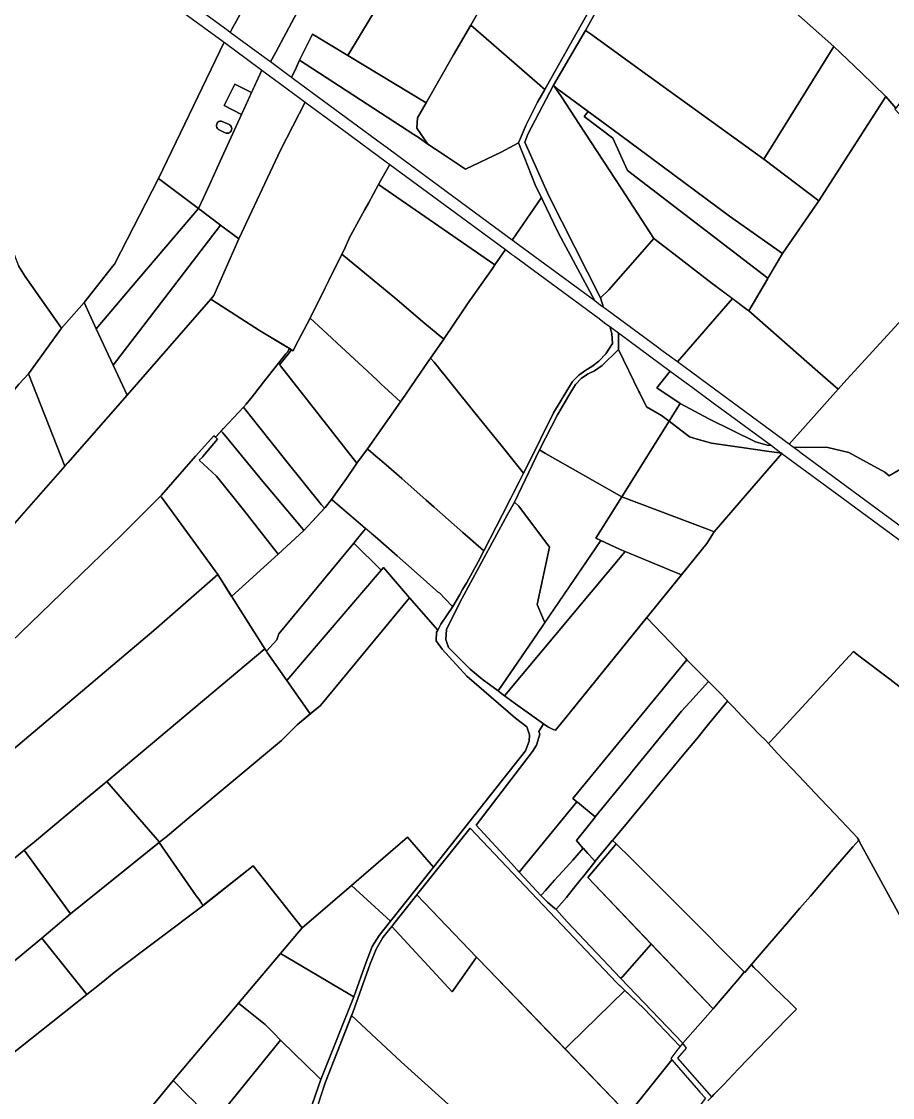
# Model space of a CAD drawing. Header units: metres. Extents: x 3 to 1005126, y 39 to 4383651.
# Drawn here: x 492445 to 493042, y 4368469 to 4369207 of the extents above; entities that cross this region are included whole.
import ezdxf

# ---------------------------------------------------------------- set-up
doc = ezdxf.new("R2010")
doc.units = ezdxf.units.M
doc.header["$MEASUREMENT"] = 0
doc.layers.add('TM_Llucmajor', color=7, linetype='Continuous')

msp = doc.modelspace()

# ---------------------------------------------------------------- linework, layer by layer
at = {"layer": 'TM_Llucmajor', "linetype": 'Continuous', "flags": 128}
for points in [[(492614.36, 4369180.42), (492588.05, 4369199.8), (492589.18, 4369201.87), (492596.64, 4369215.52), (492633.71, 4369283.35), (492637.59, 4369290.44), (492652.64, 4369317.12), (492668.05, 4369344.42), (492680.99, 4369340.42), (492689.29, 4369336.83), (492700.14, 4369329.81), (492632.03, 4369209.72), (492619.36, 4369186.29), (492615.66, 4369179.46), (492614.36, 4369180.42)], [(493044.75, 4369147.82), (493037.84, 4369155.83), (493021.08, 4369171.93), (493002.17, 4369190.1), (492903.65, 4369277.63), (492891.74, 4369288.21), (492884.36, 4369294.17), (492917.33, 4369345.33), (492917.63, 4369345.79), (492919.4, 4369349.07), (492949.66, 4369347.96), (493000.48, 4369346.68), (493038.32, 4369305.15), (493090.74, 4369245.09), (493108.06, 4369225.82), (493107.1, 4369224.55), (493107.04, 4369224.62), (493106.98, 4369224.69), (493093.36, 4369207.91), (493077.43, 4369188.22), (493075.83, 4369186.25), (493064.03, 4369171.77), (493051.46, 4369156.37), (493044.75, 4369147.82)], [(492628.49, 4369170.01), (492615.66, 4369179.46), (492619.36, 4369186.29), (492632.03, 4369209.72), (492700.14, 4369329.81), (492736.32, 4369297.57), (492736.86, 4369297.18), (492732.95, 4369290.68), (492716.09, 4369262.65), (492668.82, 4369183.99), (492644.44, 4369198.51), (492635.62, 4369180.68), (492633.2, 4369175.55), (492630.04, 4369168.87), (492628.49, 4369170.01)], [(492552.76, 4369225.8), (492548.92, 4369228.63), (492549.01, 4369228.77), (492572.57, 4369262.94), (492595.61, 4369300.69), (492637.59, 4369290.44), (492633.71, 4369283.35), (492596.64, 4369215.52), (492589.18, 4369201.87), (492588.05, 4369199.8), (492586.72, 4369200.78), (492552.76, 4369225.8)], [(492722.4, 4369151.33), (492668.82, 4369183.99), (492716.09, 4369262.65), (492732.95, 4369290.68), (492736.86, 4369297.18), (492768.08, 4369272.04), (492783.56, 4369258.62), (492783.95, 4369258.26), (492766.74, 4369228.36), (492761.65, 4369219.52), (492753.19, 4369204.83), (492741.35, 4369184.26), (492722.4, 4369151.33)], [(492835.14, 4369198.74), (492831.81, 4369201.15), (492862.1, 4369255.61), (492884.36, 4369294.17), (492891.74, 4369288.21), (492903.65, 4369277.63), (493002.17, 4369190.1), (492954.15, 4369112.69), (492872.78, 4369171.53), (492835.14, 4369198.74)], [(492803.85, 4369160.6), (492753.19, 4369204.83), (492761.65, 4369219.52), (492766.74, 4369228.36), (492783.95, 4369258.26), (492833.55, 4369213.42), (492824.99, 4369198.19), (492803.85, 4369160.6)], [(492716.02, 4369134.11), (492716.57, 4369141.2), (492722.4, 4369151.33), (492741.35, 4369184.26), (492753.19, 4369204.83), (492803.85, 4369160.6), (492798.91, 4369151.81), (492790.99, 4369136.43), (492785.82, 4369124.09), (492773.84, 4369117.67), (492749.37, 4369105.9), (492728.91, 4369119.63), (492723.73, 4369123.19), (492716.02, 4369134.11)], [(492716.02, 4369134.11), (492723.73, 4369123.19), (492717.81, 4369127.26), (492717.63, 4369127.38), (492714, 4369129.73), (492635.62, 4369180.68), (492644.44, 4369198.51), (492668.82, 4369183.99), (492722.4, 4369151.33), (492716.57, 4369141.2), (492716.02, 4369134.11)], [(492967.06, 4369048.18), (492930.7, 4369073.81), (492868.36, 4369119.89), (492850.78, 4369132.88), (492813.84, 4369160.17), (492809.94, 4369163.46), (492831.81, 4369201.15), (492835.14, 4369198.74), (492872.78, 4369171.53), (492954.15, 4369112.69), (492991.85, 4369084.25), (492967.06, 4369048.18)], [(492595.9, 4369143.53), (492581.2, 4369111.45), (492576.98, 4369102.29), (492573.75, 4369095.25), (492569.66, 4369086.32), (492566.26, 4369078.9), (492538.81, 4369099.44), (492583.84, 4369192.97), (492608.86, 4369174.54), (492609.8, 4369173.85), (492602.73, 4369158.42), (492591.12, 4369164.22), (492583.8, 4369149.57), (492595.9, 4369143.53)], [(492991.85, 4369084.25), (492954.15, 4369112.69), (493002.17, 4369190.1), (493021.08, 4369171.93), (493037.84, 4369155.83), (492991.85, 4369084.25)], [(492781.41, 4369057.34), (492760.73, 4369072.57), (492696.89, 4369119.61), (492696.02, 4369120.25), (492692.63, 4369122.75), (492691.74, 4369123.41), (492632.27, 4369167.22), (492630.04, 4369168.87), (492633.2, 4369175.55), (492635.62, 4369180.68), (492714, 4369129.73), (492717.63, 4369127.38), (492717.81, 4369127.26), (492723.73, 4369123.19), (492728.91, 4369119.63), (492749.37, 4369105.9), (492773.84, 4369117.67), (492785.82, 4369124.09), (492786.08, 4369123.45), (492787.49, 4369119.91), (492787.67, 4369119.46), (492789.7, 4369114.4), (492797.38, 4369095.19), (492801.55, 4369086.47), (492781.41, 4369057.34)], [(492581.4, 4369067.56), (492566.26, 4369078.9), (492569.66, 4369086.32), (492573.75, 4369095.25), (492576.98, 4369102.29), (492581.2, 4369111.45), (492609.8, 4369173.85), (492635.89, 4369154.62), (492639.56, 4369151.91), (492622.65, 4369118.92), (492594, 4369058.13), (492592.22, 4369059.46), (492581.4, 4369067.56)], [(492595.9, 4369143.53), (492583.8, 4369149.57), (492591.12, 4369164.22), (492602.73, 4369158.42), (492595.9, 4369143.53)], [(492842.02, 4369017.64), (492806.54, 4369087.68), (492790.1, 4369124.52), (492792.2, 4369129.96), (492809.94, 4369163.46), (492815.72, 4369154.79), (492827.16, 4369137.34), (492856.64, 4369092.31), (492878.8, 4369058.47), (492870.77, 4369049.32), (492847.82, 4369023.15), (492842.02, 4369017.64)], [(492850.65, 4369127.1), (492860.52, 4369104.95), (492956.99, 4369031.16), (492956.66, 4369030.6), (492943.76, 4369008.79), (492942.57, 4369009.68), (492918.64, 4369027.5), (492892.34, 4369047.94), (492878.8, 4369058.47), (492856.64, 4369092.31), (492827.16, 4369137.34), (492815.72, 4369154.79), (492809.94, 4369163.46), (492813.84, 4369160.17), (492833.66, 4369145.53), (492830.95, 4369141.97), (492850.65, 4369127.1)], [(492576.81, 4369019.27), (492594, 4369058.13), (492622.65, 4369118.92), (492639.56, 4369151.91), (492662.56, 4369134.97), (492665, 4369133.17), (492695.05, 4369111.03), (492697.55, 4369109.19), (492691.13, 4369097.87), (492689.7, 4369095.35), (492682.86, 4369082.72), (492680.41, 4369078.2), (492669.54, 4369058.14), (492669.4, 4369057.87), (492665.93, 4369050.1), (492655.7, 4369029.58), (492653.15, 4369024.44), (492642.83, 4369003.72), (492632.92, 4368984.74), (492631.19, 4368981.44), (492628.12, 4368983.3), (492608.08, 4368995.38), (492575.52, 4369016.35), (492574.71, 4369016.87), (492576.81, 4369019.27)], [(493112.23, 4369071.77), (493011.08, 4368961.61), (493005.14, 4368954.97), (492991.19, 4368967.2), (492943.76, 4369008.79), (492967.06, 4369048.18), (492991.85, 4369084.25), (493037.84, 4369155.83), (493044.75, 4369147.82), (493044.13, 4369147.02), (493047.18, 4369143.69), (493058.05, 4369131.71), (493074.39, 4369113.4), (493091.74, 4369093.84), (493106.95, 4369077.46), (493112.23, 4369071.77)], [(492850.65, 4369127.1), (492830.95, 4369141.97), (492833.66, 4369145.53), (492850.78, 4369132.88), (492868.36, 4369119.89), (492930.7, 4369073.81), (492967.06, 4369048.18), (492956.99, 4369031.16), (492860.52, 4369104.95), (492850.65, 4369127.1)], [(492582.58, 4369138.7), (492587.22, 4369136.65), (492587.61, 4369136.45), (492588.22, 4369135.94), (492588.7, 4369135.29), (492589, 4369134.55), (492589.1, 4369133.76), (492589.01, 4369132.96), (492588.73, 4369132.23), (492588.72, 4369132.21), (492588.25, 4369131.56), (492587.64, 4369131.04), (492586.92, 4369130.7), (492586.14, 4369130.54), (492585.34, 4369130.58), (492584.57, 4369130.81), (492580.09, 4369133.22), (492579.8, 4369133.41), (492579.24, 4369133.95), (492578.83, 4369134.62), (492578.61, 4369135.36), (492578.59, 4369136.14), (492578.76, 4369136.9), (492579.09, 4369137.54), (492579.12, 4369137.58), (492579.65, 4369138.16), (492580.3, 4369138.58), (492581.04, 4369138.82), (492581.82, 4369138.86), (492582.58, 4369138.7)], [(492582.58, 4369138.7), (492581.82, 4369138.86), (492581.04, 4369138.82), (492580.3, 4369138.58), (492579.65, 4369138.16), (492579.12, 4369137.58), (492579.09, 4369137.54), (492578.76, 4369136.9), (492578.59, 4369136.14), (492578.61, 4369135.36), (492578.83, 4369134.62), (492579.24, 4369133.95), (492579.8, 4369133.41), (492580.09, 4369133.22), (492584.57, 4369130.81), (492585.34, 4369130.58), (492586.14, 4369130.54), (492586.92, 4369130.7), (492587.64, 4369131.04), (492588.25, 4369131.56), (492588.72, 4369132.21), (492588.73, 4369132.23), (492589.01, 4369132.96), (492589.1, 4369133.76), (492589, 4369134.55), (492588.7, 4369135.29), (492588.22, 4369135.94), (492587.61, 4369136.45), (492587.22, 4369136.65), (492582.58, 4369138.7)], [(492769.68, 4369040.33), (492712, 4369080.01), (492689.7, 4369095.35), (492691.13, 4369097.87), (492697.55, 4369109.19), (492776.85, 4369050.76), (492769.68, 4369040.33)], [(492496.13, 4368996.49), (492487.76, 4369014.55), (492507.37, 4369039.15), (492508.71, 4369040.82), (492538.81, 4369099.44), (492566.26, 4369078.9), (492520.11, 4369024.66), (492496.13, 4368996.49)], [(492665.93, 4369050.1), (492669.4, 4369057.87), (492669.54, 4369058.14), (492680.41, 4369078.2), (492682.86, 4369082.72), (492689.7, 4369095.35), (492712, 4369080.01), (492769.68, 4369040.33), (492768, 4369037.84), (492750.93, 4369013.46), (492747.13, 4369008.05), (492735.27, 4368990.46), (492734.54, 4368989.24), (492720.16, 4369001.11), (492702.35, 4369016.44), (492664.73, 4369047.71), (492665.93, 4369050.1)], [(492802.48, 4369084.54), (492810.14, 4369068.56), (492813.25, 4369062.06), (492838.14, 4369015.53), (492783.33, 4369055.92), (492783.09, 4369056.1), (492781.41, 4369057.34), (492801.55, 4369086.47), (492802.48, 4369084.54)], [(492507.72, 4368971.44), (492496.13, 4368996.49), (492520.11, 4369024.66), (492566.26, 4369078.9), (492581.4, 4369067.56), (492537.92, 4369010.83), (492507.72, 4368971.44)], [(493113.72, 4369072.98), (493197.33, 4368987.8), (493094.36, 4368927.41), (493040.19, 4368895.64), (493037.15, 4368898.02), (493012.52, 4368911.65), (492998.17, 4368914.93), (492974.25, 4368915.26), (492972.78, 4368916.34), (492971.43, 4368917.34), (493005.14, 4368954.97), (493011.08, 4368961.61), (493112.23, 4369071.77), (493112.38, 4369071.61), (493113.72, 4369072.98)], [(492359.06, 4368864.76), (492331.46, 4368834.17), (492331.25, 4368836.18), (492331.06, 4368838.04), (492327.01, 4368871.65), (492323.08, 4368887.57), (492318.04, 4368906.6), (492310.47, 4368925.69), (492309.55, 4368927.44), (492301.77, 4368948.2), (492297.56, 4368957.01), (492437.23, 4369063.83), (492437.28, 4369063.35), (492439.76, 4369047.42), (492442.7, 4369039.64), (492447.34, 4369032.24), (492472.39, 4368996.85), (492449.58, 4368965.45), (492443.14, 4368958.46), (492438.05, 4368952.31), (492359.06, 4368864.76)], [(492517.28, 4368950.91), (492507.72, 4368971.44), (492537.92, 4369010.83), (492581.4, 4369067.56), (492592.22, 4369059.46), (492594, 4369058.13), (492576.81, 4369019.27), (492574.71, 4369016.87), (492517.28, 4368950.91)], [(492918.64, 4369027.5), (492932.56, 4369017.13), (492894.9, 4368973.72), (492883.48, 4368982.13), (492882.04, 4368983.19), (492845.53, 4369010.09), (492844.26, 4369011.02), (492842.02, 4369017.64), (492847.82, 4369023.15), (492870.77, 4369049.32), (492878.8, 4369058.47), (492892.34, 4369047.94), (492918.64, 4369027.5)], [(492734.54, 4368989.24), (492725.55, 4368976.39), (492718.87, 4368966.6), (492708.64, 4368951.61), (492704.99, 4368946.26), (492693.95, 4368956.46), (492691.93, 4368958.31), (492689.31, 4368960.74), (492688.85, 4368961.17), (492679, 4368970.27), (492661.34, 4368986.6), (492657.52, 4368990.14), (492642.83, 4369003.72), (492653.15, 4369024.44), (492655.7, 4369029.58), (492664.73, 4369047.71), (492702.35, 4369016.44), (492720.16, 4369001.11), (492734.54, 4368989.24)], [(492792.29, 4368903.22), (492789.32, 4368897.41), (492774.61, 4368915.63), (492754.93, 4368940.02), (492727.88, 4368973.52), (492725.55, 4368976.39), (492734.54, 4368989.24), (492735.27, 4368990.46), (492747.13, 4369008.05), (492750.93, 4369013.46), (492768, 4369037.84), (492769.68, 4369040.33), (492776.85, 4369050.76), (492780.94, 4369047.75), (492781.6, 4369047.26), (492783.07, 4369046.18), (492841.13, 4369003.41), (492844.89, 4369000.64), (492848.44, 4368998.03), (492849.95, 4368993.15), (492850.44, 4368986.31), (492845.85, 4368979.19), (492840.9, 4368974.17), (492836.21, 4368970.55), (492832.15, 4368968.18), (492827.24, 4368964.71), (492822.96, 4368960.25), (492809.8, 4368938.78), (492792.29, 4368903.22)], [(492449.58, 4368965.45), (492472.39, 4368996.85), (492487.76, 4369014.55), (492496.13, 4368996.49), (492507.72, 4368971.44), (492517.28, 4368950.91), (492476.55, 4368904.5), (492474.53, 4368902.2), (492449.58, 4368965.45)], [(492971.43, 4368917.34), (492911.73, 4368961.33), (492909.75, 4368962.78), (492894.9, 4368973.72), (492932.56, 4369017.13), (492942.57, 4369009.68), (492943.76, 4369008.79), (492991.19, 4368967.2), (493005.14, 4368954.97), (492971.43, 4368917.34)], [(492682.18, 4368914), (492674.96, 4368904.2), (492622.5, 4368970.94), (492622.23, 4368971.3), (492621.85, 4368971.78), (492627.82, 4368979.14), (492628.73, 4368980.26), (492629.7, 4368981.45), (492630.18, 4368982.05), (492631.19, 4368981.44), (492632.92, 4368984.74), (492642.83, 4369003.72), (492657.52, 4368990.14), (492661.34, 4368986.6), (492679, 4368970.27), (492688.85, 4368961.17), (492689.31, 4368960.74), (492691.93, 4368958.31), (492693.95, 4368956.46), (492704.99, 4368946.26), (492682.18, 4368914)], [(492896.73, 4368945.26), (492891.76, 4368937.25), (492889.23, 4368933.17), (492883.98, 4368936.89), (492873.58, 4368942.81), (492868.99, 4368952.2), (492868.4, 4368953.43), (492854.36, 4368982.2), (492854.34, 4368993.67), (492889.88, 4368967.48), (492880.72, 4368955.96), (492896.73, 4368945.26)], [(492653.29, 4368873.97), (492652.71, 4368873.34), (492650.54, 4368875.97), (492627.14, 4368904.94), (492607.4, 4368929.74), (492598.72, 4368940.65), (492597.59, 4368942.01), (492597.06, 4368942.71), (492599.03, 4368944.83), (492603.09, 4368949.88), (492612.44, 4368961.83), (492618.67, 4368969.58), (492626.2, 4368979.3), (492627.35, 4368980.48), (492628.63, 4368982.99), (492630.18, 4368982.05), (492629.7, 4368981.45), (492628.73, 4368980.26), (492621.85, 4368971.78), (492622.23, 4368971.3), (492622.5, 4368970.94), (492674.96, 4368904.2), (492673.44, 4368902.13), (492667.8, 4368893.67), (492662.65, 4368886.54), (492657.56, 4368879.46), (492653.29, 4368873.97)], [(492804.39, 4368910.99), (492800.22, 4368913.37), (492812.51, 4368937.38), (492820.38, 4368950.64), (492825, 4368958.15), (492829.14, 4368962.51), (492833.55, 4368965.59), (492837.88, 4368967.54), (492843.21, 4368971.25), (492854.36, 4368982.2), (492868.4, 4368953.43), (492868.99, 4368952.2), (492873.58, 4368942.81), (492883.98, 4368936.89), (492889.23, 4368933.17), (492856.73, 4368881.22), (492804.39, 4368910.99)], [(492704.99, 4368946.26), (492708.64, 4368951.61), (492718.87, 4368966.6), (492725.55, 4368976.39), (492727.88, 4368973.52), (492754.93, 4368940.02), (492774.61, 4368915.63), (492789.32, 4368897.41), (492774.77, 4368868.96), (492762.08, 4368844.21), (492761.83, 4368844.43), (492747.56, 4368856.81), (492727.97, 4368874.01), (492722.58, 4368878.84), (492705.71, 4368893.73), (492694.96, 4368903.22), (492687.97, 4368909.11), (492682.61, 4368913.64), (492682.18, 4368914), (492704.99, 4368946.26)], [(492904.05, 4368957.05), (492921.29, 4368944.35), (492921.96, 4368943.85), (492959.34, 4368916.3), (492956.44, 4368916.55), (492948.43, 4368919.01), (492916.53, 4368934.67), (492896.73, 4368945.26), (492880.72, 4368955.96), (492889.88, 4368967.48), (492903.38, 4368957.54), (492904.05, 4368957.05)], [(492474.53, 4368902.2), (492444.36, 4368867.83), (492437.25, 4368859.73), (492414.72, 4368880.89), (492411.21, 4368920.98), (492411.08, 4368922.42), (492438.05, 4368952.31), (492443.14, 4368958.46), (492449.58, 4368965.45), (492474.53, 4368902.2)], [(492916.53, 4368934.67), (492948.43, 4368919.01), (492956.44, 4368916.55), (492959.34, 4368916.3), (492965.92, 4368911.46), (492966.44, 4368911.08), (492957.79, 4368912.3), (492937.4, 4368915.19), (492918.24, 4368917.89), (492914.98, 4368918.84), (492908.32, 4368920.78), (492903.27, 4368922.25), (492889.23, 4368933.17), (492891.76, 4368937.25), (492896.73, 4368945.26), (492916.53, 4368934.67)], [(492597.59, 4368942.01), (492598.72, 4368940.65), (492607.4, 4368929.74), (492627.14, 4368904.94), (492650.54, 4368875.97), (492652.71, 4368873.34), (492638.58, 4368858.12), (492637.12, 4368859.97), (492619.14, 4368881.34), (492610.4, 4368891.75), (492585.25, 4368922.32), (492583.84, 4368924.04), (492582.9, 4368925.13), (492581.85, 4368926.29), (492583.44, 4368928), (492583.46, 4368928.03), (492597.06, 4368942.71), (492597.59, 4368942.01)], [(492915.57, 4368858.97), (492856.73, 4368881.22), (492889.23, 4368933.17), (492903.27, 4368922.25), (492908.32, 4368920.78), (492914.98, 4368918.84), (492918.24, 4368917.89), (492937.4, 4368915.19), (492957.79, 4368912.3), (492966.44, 4368911.08), (492966.58, 4368910.98), (492938.61, 4368878.56), (492920.19, 4368857.22), (492915.57, 4368858.97)], [(492589.03, 4368812.85), (492579.53, 4368827.83), (492540.8, 4368881.04), (492540.33, 4368881.68), (492540.88, 4368882.22), (492564.35, 4368908.99), (492576.71, 4368923.08), (492579.32, 4368920.8), (492569.36, 4368908.77), (492569.32, 4368908.73), (492566.82, 4368906.4), (492578.53, 4368895.42), (492597.17, 4368872.16), (492620.84, 4368841.91), (492589.03, 4368812.85)], [(492579.32, 4368920.8), (492577.91, 4368922.03), (492581.85, 4368926.29), (492582.9, 4368925.13), (492583.84, 4368924.04), (492585.25, 4368922.32), (492610.4, 4368891.75), (492619.14, 4368881.34), (492637.12, 4368859.97), (492638.58, 4368858.12), (492620.84, 4368841.91), (492597.17, 4368872.16), (492578.53, 4368895.42), (492566.82, 4368906.4), (492569.32, 4368908.73), (492569.36, 4368908.77), (492579.32, 4368920.8)], [(493124.9, 4368812.8), (493127.21, 4368811.1), (493123.26, 4368805.46), (493121.51, 4368806.75), (493118.03, 4368809.32), (493082.51, 4368835.5), (493077.51, 4368839.19), (493076.37, 4368840.03), (492979.88, 4368911.11), (492978.55, 4368912.09), (492977.41, 4368912.93), (492974.25, 4368915.26), (492998.17, 4368914.93), (493012.52, 4368911.65), (493037.15, 4368898.02), (493040.19, 4368895.64), (493046.91, 4368899.58), (493074.53, 4368849.78), (493076.02, 4368846.47), (493123, 4368810.93), (493124.9, 4368812.8)], [(492687.97, 4368909.11), (492694.96, 4368903.22), (492705.71, 4368893.73), (492722.58, 4368878.84), (492727.97, 4368874.01), (492747.56, 4368856.81), (492761.83, 4368844.43), (492762.08, 4368844.21), (492758.26, 4368836.51), (492750.45, 4368822.32), (492747.48, 4368817.52), (492745.46, 4368813.75), (492740.69, 4368805.86), (492740.21, 4368806.37), (492731.4, 4368815.67), (492731.09, 4368815.38), (492714.26, 4368830.41), (492702.55, 4368840.68), (492687.48, 4368853.89), (492685.32, 4368855.79), (492679.5, 4368860.72), (492679.15, 4368861.02), (492658.2, 4368878.92), (492657.56, 4368879.46), (492662.65, 4368886.54), (492667.8, 4368893.67), (492673.44, 4368902.13), (492674.96, 4368904.2), (492682.18, 4368914), (492682.61, 4368913.64), (492687.97, 4368909.11)], [(492803.39, 4368795.94), (492798.55, 4368807.27), (492807.08, 4368846.59), (492785.96, 4368874.86), (492783.09, 4368877.6), (492800.22, 4368913.37), (492804.39, 4368910.99), (492856.73, 4368881.22), (492838.91, 4368852.73), (492842.25, 4368851.22), (492803.83, 4368794.91), (492803.39, 4368795.94)], [(492359.65, 4368642.22), (492351.2, 4368666.74), (492349.78, 4368673.98), (492346.89, 4368694.48), (492347.69, 4368695.17), (492401.71, 4368747.16), (492402.05, 4368747.49), (492407.54, 4368752.62), (492409.72, 4368754.65), (492513.49, 4368854.9), (492540.33, 4368881.68), (492540.8, 4368881.04), (492579.53, 4368827.83), (492535.59, 4368789.43), (492470.42, 4368734.47), (492436.51, 4368705.88), (492396.13, 4368671.83), (492359.65, 4368642.22)], [(492679.15, 4368861.02), (492679.5, 4368860.72), (492681.05, 4368859.41), (492680.97, 4368859.3), (492676.3, 4368853.64), (492672.83, 4368849.44), (492672.78, 4368849.38), (492621.48, 4368787.18), (492620.07, 4368783.13), (492612.89, 4368775.3), (492611.89, 4368776.86), (492589.41, 4368812.26), (492589.03, 4368812.85), (492620.84, 4368841.91), (492638.58, 4368858.12), (492653.29, 4368873.97), (492657.56, 4368879.46), (492658.2, 4368878.92), (492679.15, 4368861.02)], [(492761, 4368756.05), (492752.71, 4368763.06), (492737.84, 4368777.88), (492736.05, 4368783.41), (492736.54, 4368790.24), (492745.53, 4368808.73), (492778.34, 4368868.96), (492783.09, 4368877.6), (492785.96, 4368874.86), (492807.08, 4368846.59), (492798.55, 4368807.27), (492803.39, 4368795.94), (492803.83, 4368794.91), (492795.81, 4368783.15), (492771.82, 4368748), (492761, 4368756.05)], [(492920.19, 4368857.22), (492915.01, 4368849.14), (492897.68, 4368827.78), (492896.57, 4368828.24), (492856.7, 4368844.67), (492855.1, 4368845.4), (492838.91, 4368852.73), (492856.73, 4368881.22), (492915.57, 4368858.97), (492920.19, 4368857.22)], [(492740.21, 4368806.37), (492740.69, 4368805.86), (492732.56, 4368793.81), (492730.44, 4368789.76), (492711.16, 4368812), (492693.24, 4368832.66), (492691.63, 4368830.78), (492672.83, 4368849.44), (492674.53, 4368851.5), (492680.97, 4368859.3), (492681.05, 4368859.41), (492685.32, 4368855.79), (492687.48, 4368853.89), (492702.55, 4368840.68), (492714.26, 4368830.41), (492731.09, 4368815.38), (492731.4, 4368815.67), (492740.21, 4368806.37)], [(492620.07, 4368783.13), (492621.48, 4368787.18), (492672.78, 4368849.38), (492672.83, 4368849.44), (492691.63, 4368830.78), (492626.95, 4368755.15), (492613.41, 4368774.48), (492612.89, 4368775.3), (492620.07, 4368783.13)], [(492856.7, 4368844.67), (492858.96, 4368843.74), (492776.25, 4368744.72), (492774.35, 4368746.08), (492771.82, 4368748), (492795.81, 4368783.15), (492842.25, 4368851.22), (492855.1, 4368845.4), (492856.7, 4368844.67)], [(492858.96, 4368843.74), (492896.57, 4368828.24), (492897.68, 4368827.78), (492875.97, 4368801.02), (492817.52, 4368728.96), (492811.13, 4368721.08), (492809.73, 4368721.69), (492805.95, 4368723.34), (492803.04, 4368725.42), (492783.87, 4368739.23), (492776.25, 4368744.72), (492858.96, 4368843.74)], [(492535.59, 4368789.43), (492579.53, 4368827.83), (492589.41, 4368812.26), (492611.89, 4368776.86), (492503.31, 4368686.01), (492487.44, 4368672.73), (492453.82, 4368644.6), (492446.79, 4368638.72), (492381.88, 4368585.42), (492367.75, 4368620.3), (492361.39, 4368637.18), (492359.65, 4368642.22), (492396.13, 4368671.83), (492436.51, 4368705.88), (492470.42, 4368734.47), (492535.59, 4368789.43)], [(492711.16, 4368812), (492650.03, 4368738.08), (492643, 4368732.24), (492642.39, 4368733.11), (492634.84, 4368743.88), (492626.95, 4368755.15), (492693.24, 4368832.66), (492711.16, 4368812)], [(492603.84, 4368628.1), (492569.37, 4368600.86), (492568.26, 4368602.56), (492566.65, 4368604.89), (492564.8, 4368607.58), (492539.27, 4368643.99), (492539.54, 4368644.21), (492542.97, 4368647.03), (492543.23, 4368647.26), (492543.36, 4368647.36), (492558.39, 4368659.76), (492623.18, 4368714.04), (492633.9, 4368724.68), (492650.03, 4368738.08), (492711.16, 4368812), (492730.44, 4368789.76), (492729.67, 4368788.3), (492729.4, 4368782.51), (492733.39, 4368776.78), (492750.42, 4368758.24), (492783.78, 4368729.3), (492791.56, 4368723.49), (492793.4, 4368718), (492793.24, 4368713.53), (492790.54, 4368707.01), (492727.55, 4368627.25), (492726.02, 4368629.01), (492709.71, 4368647.79), (492671.26, 4368614.65), (492642.04, 4368589.47), (492637.52, 4368585.57), (492603.84, 4368628.1)], [(492798.2, 4368710.94), (492800.48, 4368718.44), (492799.85, 4368720.23), (492803.04, 4368725.42), (492805.95, 4368723.34), (492809.73, 4368721.69), (492811.13, 4368721.08), (492817.52, 4368728.96), (492873.7, 4368798.22), (492873.79, 4368798.13), (492900.31, 4368770.54), (492901.33, 4368769.47), (492823.03, 4368674.32), (492825.82, 4368672.03), (492786.38, 4368623.77), (492781.05, 4368629.62), (492756.75, 4368656.06), (492795.37, 4368706.55), (492798.2, 4368710.94)], [(492642.39, 4368733.11), (492643, 4368732.24), (492633.9, 4368724.68), (492623.18, 4368714.04), (492558.39, 4368659.76), (492543.36, 4368647.36), (492543.23, 4368647.26), (492542.97, 4368647.03), (492539.54, 4368644.21), (492503.31, 4368686.01), (492611.89, 4368776.86), (492613.41, 4368774.48), (492626.95, 4368755.15), (492634.84, 4368743.88), (492642.39, 4368733.11)], [(492838.46, 4368661.62), (492826.24, 4368671.68), (492825.82, 4368672.03), (492823.03, 4368674.32), (492901.33, 4368769.47), (492901.77, 4368769.01), (492916.25, 4368754.49), (492916.19, 4368754.43), (492903.44, 4368740.38), (492897.71, 4368734.07), (492865.86, 4368695.2), (492863.8, 4368692.71), (492862.39, 4368690.98), (492838.46, 4368661.62)], [(492929.2, 4368741.33), (492929.37, 4368741.16), (492929.19, 4368740.95), (492916.15, 4368725.33), (492908.26, 4368715.21), (492898.09, 4368703.24), (492896.03, 4368700.7), (492889.63, 4368693), (492882.8, 4368684.68), (492875.76, 4368676.16), (492858.57, 4368655.31), (492851.54, 4368646.85), (492850.35, 4368645.41), (492850.21, 4368645.54), (492848.53, 4368643.49), (492838.43, 4368631.19), (492838.4, 4368631.16), (492834.49, 4368635.4), (492833.52, 4368636.45), (492830.14, 4368640.13), (492830, 4368640.29), (492825.53, 4368645.39), (492835.61, 4368658.05), (492838.39, 4368661.54), (492838.46, 4368661.62), (492862.39, 4368690.98), (492863.8, 4368692.71), (492865.86, 4368695.2), (492897.71, 4368734.07), (492903.44, 4368740.38), (492916.19, 4368754.43), (492916.25, 4368754.49), (492923.46, 4368747.16), (492929.2, 4368741.33)], [(493018.5, 4368646.98), (493019.24, 4368645.62), (493015.27, 4368641.07), (493000.47, 4368623.96), (492986.13, 4368607.25), (492978.88, 4368599), (492969.73, 4368588.31), (492953.79, 4368569.81), (492945.55, 4368560.18), (492941.13, 4368555), (492940.86, 4368555.25), (492934.47, 4368561.45), (492926.18, 4368569.72), (492912.76, 4368583.51), (492903.53, 4368592.6), (492894.19, 4368602.04), (492886.41, 4368609.75), (492884.13, 4368612.17), (492875.11, 4368621.2), (492863.22, 4368633.09), (492852.76, 4368643.09), (492850.35, 4368645.41), (492851.54, 4368646.85), (492858.57, 4368655.31), (492875.76, 4368676.16), (492882.8, 4368684.68), (492889.63, 4368693), (492896.03, 4368700.7), (492898.09, 4368703.24), (492908.26, 4368715.21), (492916.15, 4368725.33), (492929.19, 4368740.95), (492933.37, 4368736.93), (492938.97, 4368730.74), (492944.77, 4368724.81), (492951.67, 4368717.62), (492955.36, 4368714.16), (492957.39, 4368711.94), (492963.4, 4368705.35), (492978.14, 4368689.83), (492993.15, 4368674.1), (493003.15, 4368663.5), (493018.64, 4368647.14), (493018.5, 4368646.98)], [(492478.38, 4368595.2), (492446.79, 4368638.72), (492453.82, 4368644.6), (492487.44, 4368672.73), (492503.31, 4368686.01), (492539.54, 4368644.21), (492478.38, 4368595.2)], [(492830, 4368640.29), (492830.14, 4368640.13), (492827.5, 4368637.05), (492823.11, 4368632.07), (492816.27, 4368624.49), (492813.14, 4368621.04), (492810.65, 4368618.2), (492807.34, 4368614.5), (492804.31, 4368611.18), (492801.96, 4368608.47), (492801.25, 4368607.65), (492786.74, 4368623.38), (492786.38, 4368623.77), (492825.82, 4368672.03), (492826.24, 4368671.68), (492838.46, 4368661.62), (492838.39, 4368661.54), (492835.61, 4368658.05), (492825.53, 4368645.39), (492830, 4368640.29)], [(492718.65, 4368611.33), (492752.71, 4368654.02), (492853.13, 4368548.05), (492858.85, 4368542.63), (492820.51, 4368505.35), (492817.78, 4368502.45), (492758.42, 4368564.09), (492757.1, 4368565.47), (492716.15, 4368608.2), (492718.65, 4368611.33)], [(492568.26, 4368602.56), (492569.37, 4368600.86), (492569.23, 4368600.75), (492508.48, 4368554.83), (492499.55, 4368547.7), (492489.7, 4368539.83), (492488.94, 4368540.78), (492458.77, 4368578.56), (492478.38, 4368595.2), (492539.27, 4368643.99), (492564.8, 4368607.58), (492566.65, 4368604.89), (492568.26, 4368602.56)], [(492697.93, 4368590.19), (492671.26, 4368614.65), (492709.71, 4368647.79), (492726.02, 4368629.01), (492727.55, 4368627.25), (492697.93, 4368590.19)], [(492850.35, 4368645.41), (492852.76, 4368643.09), (492852.06, 4368642.34), (492833.31, 4368620.03), (492876.91, 4368574.42), (492875.26, 4368572.47), (492857.09, 4368552.02), (492855.89, 4368550.97), (492819.12, 4368589.7), (492811.91, 4368597.95), (492811.61, 4368598.29), (492811.93, 4368598.51), (492818.69, 4368606.37), (492819.22, 4368607.03), (492823.61, 4368612.47), (492828.17, 4368618.15), (492829.36, 4368619.65), (492829.7, 4368620.06), (492834.06, 4368625.48), (492836.61, 4368628.83), (492838.4, 4368631.16), (492838.43, 4368631.19), (492848.53, 4368643.49), (492850.21, 4368645.54), (492850.35, 4368645.41)], [(492940.86, 4368555.25), (492940.5, 4368554.82), (492937.64, 4368551.47), (492933.81, 4368546.93), (492933.36, 4368546.4), (492931.07, 4368543.68), (492928.53, 4368540.7), (492922.94, 4368534.09), (492920.61, 4368531.32), (492919.44, 4368529.94), (492833.31, 4368620.03), (492852.06, 4368642.34), (492852.76, 4368643.09), (492863.22, 4368633.09), (492875.11, 4368621.2), (492884.13, 4368612.17), (492886.41, 4368609.75), (492894.19, 4368602.04), (492903.53, 4368592.6), (492912.76, 4368583.51), (492926.18, 4368569.72), (492934.47, 4368561.45), (492940.86, 4368555.25)], [(492394.51, 4368555.16), (492381.88, 4368585.42), (492446.79, 4368638.72), (492478.38, 4368595.2), (492458.77, 4368578.56), (492403.42, 4368532.64), (492394.51, 4368555.16)], [(492801.96, 4368608.47), (492804.31, 4368611.18), (492807.34, 4368614.5), (492810.65, 4368618.2), (492813.14, 4368621.04), (492816.27, 4368624.49), (492823.11, 4368632.07), (492827.5, 4368637.05), (492830.14, 4368640.13), (492833.52, 4368636.45), (492834.49, 4368635.4), (492838.4, 4368631.16), (492836.61, 4368628.83), (492834.06, 4368625.48), (492829.7, 4368620.06), (492829.36, 4368619.65), (492828.17, 4368618.15), (492823.61, 4368612.47), (492819.22, 4368607.03), (492818.69, 4368606.37), (492811.93, 4368598.51), (492811.61, 4368598.29), (492811.27, 4368598.5), (492811.12, 4368598.61), (492810.84, 4368598.81), (492805.74, 4368603.11), (492802.99, 4368605.84), (492801.25, 4368607.65), (492801.96, 4368608.47)], [(492603.84, 4368628.1), (492637.52, 4368585.57), (492622.52, 4368567.83), (492593.85, 4368533.92), (492592.82, 4368532.71), (492573.61, 4368509.99), (492548.87, 4368480.75), (492529.21, 4368456.88), (492525.21, 4368452.02), (492516.9, 4368441.93), (492481.89, 4368399.42), (492445.56, 4368362.65), (492437.24, 4368401.46), (492435.84, 4368412.67), (492432.91, 4368430.74), (492425.78, 4368468.15), (492420.53, 4368485.25), (492489.7, 4368539.83), (492499.55, 4368547.7), (492508.48, 4368554.83), (492569.23, 4368600.75), (492603.84, 4368628.1)], [(492668.89, 4368540.49), (492622.52, 4368567.83), (492637.52, 4368585.57), (492642.04, 4368589.47), (492671.26, 4368614.65), (492697.93, 4368590.19), (492690.36, 4368580.39), (492685.4, 4368572.63), (492681.31, 4368561.97), (492672.92, 4368538.11), (492668.89, 4368540.49)], [(492757.1, 4368565.47), (492742.56, 4368544.75), (492740.36, 4368541.75), (492698.86, 4368586.51), (492700.32, 4368588.37), (492716.15, 4368608.2), (492757.1, 4368565.47)], [(492812.98, 4368396.35), (492796.17, 4368411.61), (492779.94, 4368426.33), (492766.31, 4368438.73), (492761.22, 4368443.36), (492705.39, 4368493.73), (492671.28, 4368525.36), (492672.1, 4368527.46), (492684.08, 4368560.8), (492688.14, 4368570.85), (492692.83, 4368578.82), (492698.86, 4368586.51), (492740.36, 4368541.75), (492742.56, 4368544.75), (492757.1, 4368565.47), (492758.42, 4368564.09), (492861.03, 4368457.54), (492829.04, 4368418.19), (492818.37, 4368405.06), (492812.98, 4368396.35)], [(492420.53, 4368485.25), (492403.42, 4368532.64), (492458.77, 4368578.56), (492488.94, 4368540.78), (492489.7, 4368539.83), (492420.53, 4368485.25)], [(492612.06, 4368519.16), (492593.85, 4368533.92), (492622.52, 4368567.83), (492668.89, 4368540.49), (492672.92, 4368538.11), (492650.3, 4368481.41), (492648.12, 4368483.55), (492623.53, 4368507.53), (492622.53, 4368508.54), (492617.7, 4368513.44), (492612.06, 4368519.16)], [(492875.26, 4368572.47), (492876.91, 4368574.42), (492919.44, 4368529.94), (492919.24, 4368529.72), (492898.64, 4368506.46), (492855.89, 4368550.97), (492857.09, 4368552.02), (492875.26, 4368572.47)], [(492945.55, 4368560.18), (492945.86, 4368559.87), (492947.4, 4368558.36), (492947.41, 4368558.34), (492951.45, 4368554.37), (492954.82, 4368551.05), (492959.45, 4368546.5), (492961.74, 4368544.24), (492966.07, 4368539.97), (492972.81, 4368533.34), (492972.82, 4368533.33), (492976.48, 4368529.73), (492974.05, 4368527.22), (492971.38, 4368524.46), (492969.8, 4368522.82), (492936.86, 4368488.74), (492926.39, 4368477.86), (492920.59, 4368471.88), (492919.86, 4368471.12), (492918.68, 4368469.91), (492918.39, 4368469.6), (492895.21, 4368496.05), (492901.11, 4368503.11), (492898.64, 4368506.46), (492919.24, 4368529.72), (492919.44, 4368529.94), (492920.61, 4368531.32), (492922.94, 4368534.09), (492928.53, 4368540.7), (492931.07, 4368543.68), (492933.36, 4368546.4), (492933.81, 4368546.93), (492937.64, 4368551.47), (492940.5, 4368554.82), (492940.86, 4368555.25), (492941.13, 4368555), (492945.55, 4368560.18)], [(492820.51, 4368505.35), (492858.85, 4368542.63), (492871.83, 4368530.31), (492896.7, 4368504.18), (492895.25, 4368502.32), (492890.24, 4368495.89), (492890.97, 4368495.05), (492863.52, 4368460.6), (492861.03, 4368457.54), (492817.78, 4368502.45), (492820.51, 4368505.35)], [(492550.87, 4368478.75), (492548.87, 4368480.75), (492573.61, 4368509.99), (492592.82, 4368532.71), (492593.85, 4368533.92), (492612.06, 4368519.16), (492617.7, 4368513.44), (492622.53, 4368508.54), (492580.8, 4368456.77), (492580.37, 4368456.26), (492576.76, 4368451.97), (492571.77, 4368457.27), (492567.2, 4368462.16), (492563.06, 4368466.57), (492558.36, 4368471.26), (492550.87, 4368478.75)], [(492700.81, 4368356.33), (492699.86, 4368355.11), (492696.94, 4368358.44), (492694.84, 4368362.28), (492680.57, 4368388.05), (492674.45, 4368396.76), (492670.37, 4368400.94), (492657.02, 4368410.34), (492647.7, 4368416.91), (492638.62, 4368423.3), (492635.65, 4368425.1), (492635.1, 4368425.88), (492635.1, 4368426.65), (492645.4, 4368455.23), (492653.23, 4368479.3), (492671.28, 4368525.36), (492705.39, 4368493.73), (492761.22, 4368443.36), (492743.67, 4368417.18), (492726.6, 4368393), (492721, 4368385.08), (492700.81, 4368356.33)], [(492909.44, 4368473.92), (492910.35, 4368472.89), (492914.11, 4368468.76), (492846.91, 4368380.18), (492843.33, 4368383.31), (492818.37, 4368405.06), (492829.04, 4368418.19), (492863.52, 4368460.6), (492890.97, 4368495.05), (492909.44, 4368473.92)]]:
    msp.add_lwpolyline(points, close=True, dxfattribs=at)
for points in [[(492862.1, 4369255.61), (492831.81, 4369201.15), (492809.94, 4369163.46), (492792.2, 4369129.96), (492790.1, 4369124.52), (492806.54, 4369087.68), (492842.02, 4369017.64), (492844.26, 4369011.02), (492841.96, 4369012.72), (492840.8, 4369013.57), (492838.14, 4369015.53), (492813.25, 4369062.06), (492810.14, 4369068.56), (492802.48, 4369084.54), (492797.38, 4369095.19), (492789.7, 4369114.4), (492787.67, 4369119.46), (492787.49, 4369119.91), (492786.08, 4369123.45), (492785.82, 4369124.09), (492790.99, 4369136.43), (492798.91, 4369151.81), (492803.85, 4369160.6), (492824.99, 4369198.19), (492833.55, 4369213.42)], [(492410.42, 4369209.61), (492446.08, 4369249.88), (492462.04, 4369243.27), (492475.64, 4369237.64), (492489.63, 4369233.42), (492507.88, 4369227.91), (492519.25, 4369224.49), (492533.81, 4369220.49), (492550.55, 4369215.89), (492553.91, 4369215.01), (492553.91, 4369215.01), (492556.04, 4369213.44), (492556.33, 4369213.23), (492583.16, 4369193.47), (492583.84, 4369192.97), (492538.81, 4369099.44), (492508.71, 4369040.82), (492507.37, 4369039.15), (492487.76, 4369014.55), (492472.39, 4368996.85), (492447.34, 4369032.24), (492442.7, 4369039.64)], [(492432, 4368853.75), (492476.55, 4368904.5), (492517.28, 4368950.91), (492574.71, 4369016.87), (492575.52, 4369016.35), (492608.08, 4368995.38), (492627.17, 4368983.87), (492628.12, 4368983.3), (492628.63, 4368982.99), (492627.35, 4368980.48), (492626.2, 4368979.3), (492618.67, 4368969.58), (492612.44, 4368961.83), (492603.09, 4368949.88), (492599.03, 4368944.83), (492597.06, 4368942.71), (492583.46, 4368928.03), (492583.44, 4368928), (492577.91, 4368922.03), (492577.91, 4368922.03), (492576.71, 4368923.08), (492564.35, 4368908.99), (492540.88, 4368882.22), (492540.33, 4368881.68), (492513.49, 4368854.9), (492409.72, 4368754.65)], [(492631.51, 4368427.59), (492650.3, 4368481.41), (492672.92, 4368538.11), (492681.31, 4368561.97), (492685.4, 4368572.63), (492690.36, 4368580.39), (492697.93, 4368590.19), (492727.55, 4368627.25), (492790.54, 4368707.01), (492793.24, 4368713.53), (492793.4, 4368718), (492791.56, 4368723.49), (492783.78, 4368729.3), (492750.42, 4368758.24), (492733.39, 4368776.78), (492729.4, 4368782.51), (492729.67, 4368788.3), (492730.44, 4368789.76), (492732.56, 4368793.81), (492740.69, 4368805.86), (492745.46, 4368813.75), (492747.48, 4368817.52), (492750.45, 4368822.32), (492758.26, 4368836.51), (492762.08, 4368844.21), (492774.77, 4368868.96), (492792.29, 4368903.22), (492809.8, 4368938.78), (492822.96, 4368960.25), (492827.24, 4368964.71), (492832.15, 4368968.18), (492836.21, 4368970.55), (492840.9, 4368974.17), (492845.85, 4368979.19), (492850.44, 4368986.31), (492849.95, 4368993.15), (492848.44, 4368998.03), (492854.34, 4368993.67), (492854.36, 4368982.2), (492843.21, 4368971.25), (492837.88, 4368967.54), (492833.55, 4368965.59), (492829.14, 4368962.51), (492825, 4368958.15), (492820.38, 4368950.64), (492812.51, 4368937.38), (492800.22, 4368913.37), (492783.09, 4368877.6), (492778.34, 4368868.96), (492745.53, 4368808.73), (492736.54, 4368790.24), (492736.05, 4368783.41), (492737.84, 4368777.88), (492752.71, 4368763.06), (492761, 4368756.05), (492771.82, 4368748), (492774.35, 4368746.08), (492783.87, 4368739.23), (492803.04, 4368725.42), (492799.85, 4368720.23), (492800.48, 4368718.44), (492798.2, 4368710.94), (492795.37, 4368706.55), (492756.75, 4368656.06), (492781.05, 4368629.62), (492786.74, 4368623.38), (492801.25, 4368607.65), (492802.99, 4368605.84), (492805.74, 4368603.11), (492810.84, 4368598.81), (492811.12, 4368598.61), (492811.12, 4368598.61), (492811.27, 4368598.5), (492811.61, 4368598.29), (492811.91, 4368597.95), (492819.12, 4368589.7), (492855.89, 4368550.97), (492898.64, 4368506.46), (492897.24, 4368504.89), (492896.7, 4368504.18), (492871.83, 4368530.31), (492853.13, 4368548.05), (492752.71, 4368654.02), (492718.65, 4368611.33), (492700.32, 4368588.37), (492692.83, 4368578.82), (492688.14, 4368570.85), (492684.08, 4368560.8), (492672.1, 4368527.46), (492653.23, 4368479.3), (492646.2, 4368457.7)], [(493048.76, 4368749.73), (493040.51, 4368756.06), (493019.44, 4368772.23), (493015.76, 4368775.05), (492958.4, 4368713.03), (492957.39, 4368711.94), (492955.36, 4368714.16), (492951.67, 4368717.62), (492944.77, 4368724.81), (492938.97, 4368730.74), (492933.37, 4368736.93), (492929.19, 4368740.95), (492929.37, 4368741.16), (492929.37, 4368741.16), (492929.2, 4368741.33), (492923.46, 4368747.16), (492916.25, 4368754.49), (492901.77, 4368769.01), (492901.33, 4368769.47), (492900.31, 4368770.54), (492873.79, 4368798.13), (492873.7, 4368798.22), (492875.97, 4368801.02), (492915.01, 4368849.14), (492920.19, 4368857.22), (492938.61, 4368878.56), (492966.58, 4368910.98), (493004.35, 4368883.15), (493103.89, 4368809.82)], [(493063.55, 4368564.77), (493027.88, 4368629.86), (493019.8, 4368644.6), (493018.5, 4368646.98), (493018.64, 4368647.14), (493003.15, 4368663.5), (492993.15, 4368674.1), (492978.14, 4368689.83), (492963.4, 4368705.35), (492957.39, 4368711.94), (492958.4, 4368713.03), (492958.4, 4368713.03), (493015.76, 4368775.05), (493019.44, 4368772.23), (493040.51, 4368756.06), (493048.76, 4368749.73)], [(492915.82, 4368466.87), (492918.68, 4368469.91), (492919.86, 4368471.12), (492920.59, 4368471.88), (492926.39, 4368477.86), (492936.86, 4368488.74), (492969.8, 4368522.82), (492971.38, 4368524.46), (492974.05, 4368527.22), (492976.48, 4368529.73), (492972.82, 4368533.33), (492972.81, 4368533.34), (492966.07, 4368539.97), (492961.74, 4368544.24), (492959.45, 4368546.5), (492954.82, 4368551.05), (492951.45, 4368554.37), (492947.41, 4368558.34), (492947.4, 4368558.36), (492945.86, 4368559.87), (492945.55, 4368560.18), (492953.79, 4368569.81), (492969.73, 4368588.31), (492978.88, 4368599), (492986.13, 4368607.25), (493000.47, 4368623.96), (493015.27, 4368641.07), (493019.24, 4368645.62), (493019.24, 4368645.62), (493019.8, 4368644.6), (493027.88, 4368629.86), (493063.55, 4368564.77)], [(492580.8, 4368456.77), (492622.53, 4368508.54), (492623.53, 4368507.53), (492648.12, 4368483.55), (492650.3, 4368481.41), (492629.58, 4368422.06)], [(492529.21, 4368456.88), (492548.87, 4368480.75), (492550.87, 4368478.75), (492558.36, 4368471.26), (492563.06, 4368466.57)]]:
    msp.add_lwpolyline(points, dxfattribs=at)

doc.saveas('drawing.dxf')
